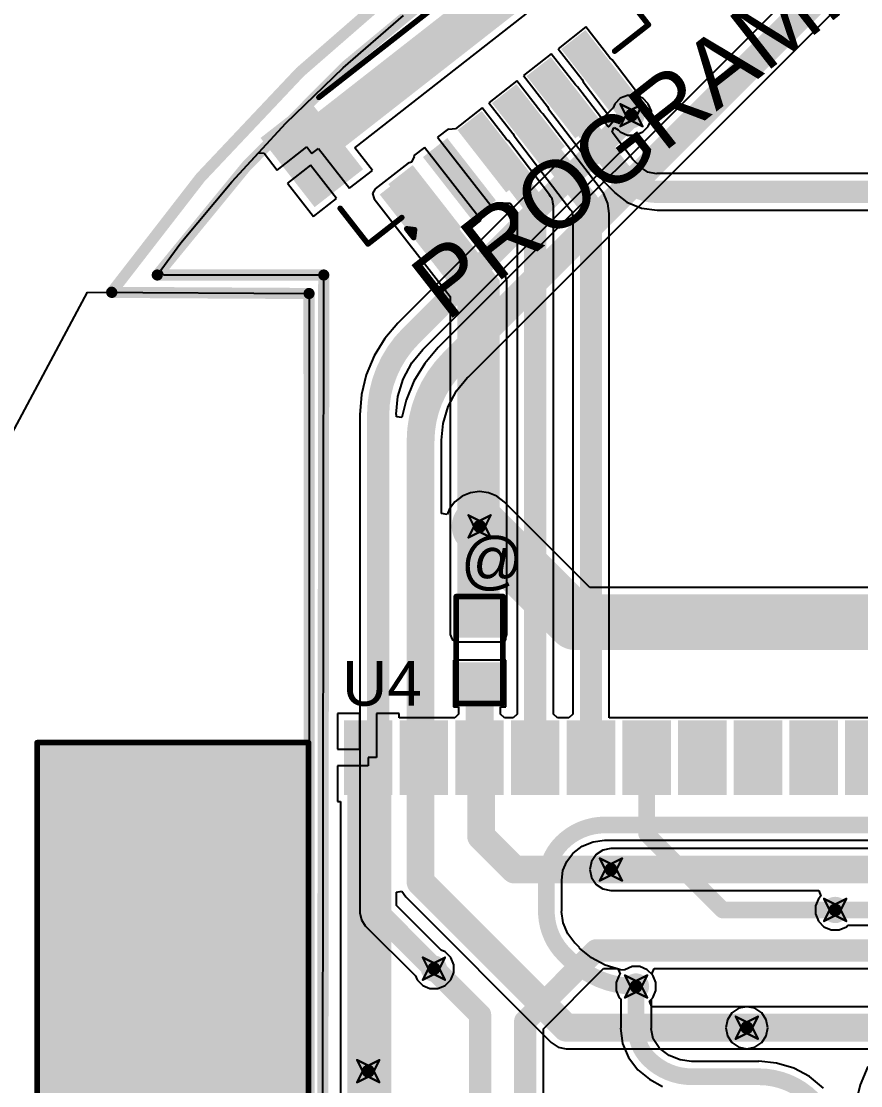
# Model space of a CAD drawing. Header units: millimetres. Extents: x -41 to 155, y -111 to 87.
# Drawn here: x -29.83 to -10.69, y 1.34 to 25.61 of the extents above; entities that cross this region are included whole.
import ezdxf

# ---------------------------------------------------------------- set-up
doc = ezdxf.new("R2010")
doc.units = ezdxf.units.MM
for name, color, linetype in [('BottomLayer', 5, 'Continuous'), ('DrillDrawing', 1, 'Continuous'), ('KeepOutLayer', 6, 'Continuous'), ('Mechanical1', 6, 'Continuous'), ('Mechanical2', 216, 'Continuous'), ('MultiLayer', 9, 'Continuous'), ('TopLayer', 1, 'Continuous'), ('TopOverlay', 2, 'Continuous'), ('TopPaste', 8, 'Continuous'), ('TopSolder', 216, 'Continuous'), ('ViaHoleLayer', 16, 'Continuous')]:
    doc.layers.add(name, color=color, linetype=linetype)
doc.styles.add('Arial', font='', dxfattribs={"height": 0.2})
doc.styles.get('Arial').set_extended_font_data('Arial')

# ---------------------------------------------------------------- blocks, each defined once
blk = doc.blocks.new('38_SMD_M______3')
at = {"layer": 'KeepOutLayer'}
blk.add_hatch(color=6, dxfattribs=at).paths.add_polyline_path([(-9.04, 10.287), (9.045, 10.287), (9.045, 16.383), (-9.04, 16.383)])
at = {"layer": 'TopLayer'}
for points in [[(8, 9.33), (9.5, 9.33), (9.5, 8.43), (8, 8.43)], [(8, 8.06), (9.5, 8.06), (9.5, 7.16), (8, 7.16)], [(8, 6.79), (9.5, 6.79), (9.5, 5.89), (8, 5.89)], [(8, 5.52), (9.5, 5.52), (9.5, 4.62), (8, 4.62)], [(8, 4.25), (9.5, 4.25), (9.5, 3.35), (8, 3.35)], [(8, 2.98), (9.5, 2.98), (9.5, 2.08), (8, 2.08)], [(8, 1.71), (9.5, 1.71), (9.5, 0.81), (8, 0.81)], [(8, 0.44), (9.5, 0.44), (9.5, -0.46), (8, -0.46)], [(8, -0.83), (9.5, -0.83), (9.5, -1.73), (8, -1.73)], [(8, -2.1), (9.5, -2.1), (9.5, -3), (8, -3)]]:
    blk.add_hatch(color=1, dxfattribs=at).paths.add_polyline_path(points)
at = {"layer": 'TopOverlay'}
for points in [[(2.517, 15.215), (5.057, 15.215), (5.057, 15.748), (2.517, 15.748)], [(3.051, 13.208), (3.051, 15.748), (2.517, 15.748), (2.517, 13.208)], [(5.055, 13.206), (5.055, 15.746), (4.521, 15.746), (4.521, 13.206)], [(7.061, 13.206), (7.061, 15.746), (6.528, 15.746), (6.528, 13.206)], [(0.508, 13.206), (3.048, 13.206), (3.048, 13.739), (0.508, 13.739)], [(4.519, 13.208), (7.059, 13.208), (7.059, 13.742), (4.519, 13.742)]]:
    blk.add_hatch(color=2, dxfattribs=at).paths.add_polyline_path(points)
at = {"layer": 'TopPaste'}
for points in [[(8, 9.33), (9.5, 9.33), (9.5, 8.43), (8, 8.43)], [(8, 8.06), (9.5, 8.06), (9.5, 7.16), (8, 7.16)], [(8, 6.79), (9.5, 6.79), (9.5, 5.89), (8, 5.89)], [(8, 5.52), (9.5, 5.52), (9.5, 4.62), (8, 4.62)], [(8, 4.25), (9.5, 4.25), (9.5, 3.35), (8, 3.35)], [(8, 2.98), (9.5, 2.98), (9.5, 2.08), (8, 2.08)], [(8, 1.71), (9.5, 1.71), (9.5, 0.81), (8, 0.81)], [(8, 0.44), (9.5, 0.44), (9.5, -0.46), (8, -0.46)], [(8, -0.83), (9.5, -0.83), (9.5, -1.73), (8, -1.73)], [(8, -2.1), (9.5, -2.1), (9.5, -3), (8, -3)]]:
    blk.add_hatch(color=8, dxfattribs=at).paths.add_polyline_path(points)
at = {"layer": 'TopSolder'}
for points in [[(7.898, 9.432), (9.602, 9.432), (9.602, 8.328), (7.898, 8.328)], [(7.898, 8.162), (9.602, 8.162), (9.602, 7.058), (7.898, 7.058)], [(7.898, 6.892), (9.602, 6.892), (9.602, 5.788), (7.898, 5.788)], [(7.898, 5.622), (9.602, 5.622), (9.602, 4.518), (7.898, 4.518)], [(7.898, 4.352), (9.602, 4.352), (9.602, 3.248), (7.898, 3.248)], [(7.898, 3.082), (9.602, 3.082), (9.602, 1.978), (7.898, 1.978)], [(7.898, 1.812), (9.602, 1.812), (9.602, 0.708), (7.898, 0.708)], [(7.898, 0.542), (9.602, 0.542), (9.602, -0.562), (7.898, -0.562)], [(7.898, -0.728), (9.602, -0.728), (9.602, -1.832), (7.898, -1.832)], [(7.898, -1.998), (9.602, -1.998), (9.602, -3.102), (7.898, -3.102)]]:
    blk.add_hatch(color=216, dxfattribs=at).paths.add_polyline_path(points)
at = {"layer": 'TopOverlay', "const_width": 0.127}
for points in [[(-9.096, 16.434), (9.091, 16.434)], [(9.091, 16.434), (9.091, 10.244)], [(9.086, 10.244), (-9.096, 10.244)]]:
    blk.add_lwpolyline(points, dxfattribs=at)
at = {"layer": 'TopOverlay', "const_width": 0.0635}
for points in [[(9.059, 16.434, 1), (9.123, 16.434, 1)], [(9.059, 16.434, 1), (9.123, 16.434, 1)], [(9.054, 10.244, 1), (9.118, 10.244, 1)], [(9.059, 10.244, 1), (9.123, 10.244, 1)]]:
    blk.add_lwpolyline(points, format="xyb", close=True, dxfattribs=at)
blk = doc.blocks.new('R___0603_37')
at = {"layer": 'TopLayer'}
for points in [[(-0.381, 0.444), (-0.381, -0.445), (-1.143, -0.445), (-1.143, 0.444)], [(1.143, 0.444), (1.143, -0.445), (0.381, -0.445), (0.381, 0.444)]]:
    blk.add_hatch(color=1, dxfattribs=at).paths.add_polyline_path(points)
at = {"layer": 'TopPaste'}
for points in [[(-0.381, 0.444), (-0.381, -0.445), (-1.143, -0.445), (-1.143, 0.444)], [(1.143, 0.444), (1.143, -0.445), (0.381, -0.445), (0.381, 0.444)]]:
    blk.add_hatch(color=8, dxfattribs=at).paths.add_polyline_path(points)
at = {"layer": 'TopSolder'}
for points in [[(-0.279, 0.546), (-0.279, -0.546), (-1.245, -0.546), (-1.245, 0.546)], [(1.245, 0.546), (1.245, -0.546), (0.279, -0.546), (0.279, 0.546)]]:
    blk.add_hatch(color=216, dxfattribs=at).paths.add_polyline_path(points)
at = {"layer": 'TopOverlay', "const_width": 0.127}
for points in [[(-1.219, 0.533), (1.219, 0.533)], [(-1.219, 0.533), (-1.219, -0.533)], [(1.219, 0.533), (1.219, -0.533)], [(-1.219, -0.533), (1.219, -0.533)]]:
    blk.add_lwpolyline(points, dxfattribs=at)
at = {"layer": 'TopOverlay', "const_width": 0.0635}
for points in [[(-1.251, 0.533, 1), (-1.187, 0.533, 1)], [(-1.251, 0.533, 1), (-1.187, 0.533, 1)], [(1.187, 0.533, 1), (1.251, 0.533, 1)], [(1.187, 0.533, 1), (1.251, 0.533, 1)], [(-1.251, -0.533, 1), (-1.187, -0.533, 1)], [(-1.251, -0.533, 1), (-1.187, -0.533, 1)], [(1.187, -0.533, 1), (1.251, -0.533, 1)], [(1.187, -0.533, 1), (1.251, -0.533, 1)]]:
    blk.add_lwpolyline(points, format="xyb", close=True, dxfattribs=at)
blk = doc.blocks.new('V________T______93')
at = {"layer": 'TopLayer'}
for points in [[(-4.4, 2.162), (-3.2, 2.162), (-3.2, 0.362), (-4.4, 0.362)], [(3.2, 2.162), (4.4, 2.162), (4.4, 0.362), (3.2, 0.362)], [(-2.75, -0.463), (-2.25, -0.463), (-2.25, -2.063), (-2.75, -2.063)], [(-1.75, -0.463), (-1.25, -0.463), (-1.25, -2.063), (-1.75, -2.063)], [(-0.75, -0.463), (-0.25, -0.463), (-0.25, -2.063), (-0.75, -2.063)], [(0.25, -0.463), (0.75, -0.463), (0.75, -2.063), (0.25, -2.063)], [(1.25, -0.463), (1.75, -0.463), (1.75, -2.063), (1.25, -2.063)], [(2.25, -0.463), (2.75, -0.463), (2.75, -2.063), (2.25, -2.063)]]:
    blk.add_hatch(color=1, dxfattribs=at).paths.add_polyline_path(points)
at = {"layer": 'TopPaste'}
for points in [[(-4.4, 2.162), (-3.2, 2.162), (-3.2, 0.362), (-4.4, 0.362)], [(3.2, 2.162), (4.4, 2.162), (4.4, 0.362), (3.2, 0.362)], [(-2.75, -0.463), (-2.25, -0.463), (-2.25, -2.063), (-2.75, -2.063)], [(-1.75, -0.463), (-1.25, -0.463), (-1.25, -2.063), (-1.75, -2.063)], [(-0.75, -0.463), (-0.25, -0.463), (-0.25, -2.063), (-0.75, -2.063)], [(0.25, -0.463), (0.75, -0.463), (0.75, -2.063), (0.25, -2.063)], [(1.25, -0.463), (1.75, -0.463), (1.75, -2.063), (1.25, -2.063)], [(2.25, -0.463), (2.75, -0.463), (2.75, -2.063), (2.25, -2.063)]]:
    blk.add_hatch(color=8, dxfattribs=at).paths.add_polyline_path(points)
at = {"layer": 'TopSolder'}
for points in [[(-4.502, 2.264), (-3.098, 2.264), (-3.098, 0.261), (-4.502, 0.261)], [(3.098, 2.264), (4.502, 2.264), (4.502, 0.261), (3.098, 0.261)], [(-2.852, -0.361), (-2.148, -0.361), (-2.148, -2.164), (-2.852, -2.164)], [(-1.852, -0.361), (-1.148, -0.361), (-1.148, -2.164), (-1.852, -2.164)], [(-0.852, -0.361), (-0.148, -0.361), (-0.148, -2.164), (-0.852, -2.164)], [(0.148, -0.361), (0.852, -0.361), (0.852, -2.164), (0.148, -2.164)], [(1.148, -0.361), (1.852, -0.361), (1.852, -2.164), (1.148, -2.164)], [(2.148, -0.361), (2.852, -0.361), (2.852, -2.164), (2.148, -2.164)]]:
    blk.add_hatch(color=216, dxfattribs=at).paths.add_polyline_path(points)
at = {"layer": 'TopOverlay', "const_width": 0.127}
for points in [[(-2.884, 2.173), (2.932, 2.173)], [(-4.059, -0.12), (-4.059, -1.15)], [(4.059, -0.12), (4.059, -1.15)], [(-4.059, -1.15), (-3.08, -1.15)], [(3.08, -1.15), (4.059, -1.15)], [(-3.15, -1.422), (-3.023, -1.549)], [(-3.15, -1.422), (-3.15, -1.676)], [(-3.15, -1.676), (-3.023, -1.549)]]:
    blk.add_lwpolyline(points, dxfattribs=at)
at = {"layer": 'TopOverlay', "const_width": 0.0635}
for points in [[(-2.916, 2.173, 1), (-2.853, 2.173, 1)], [(2.9, 2.173, 1), (2.964, 2.173, 1)], [(-4.091, -0.12, 1), (-4.027, -0.12, 1)], [(4.027, -0.12, 1), (4.091, -0.12, 1)], [(-4.091, -1.15, 1), (-4.027, -1.15, 1)], [(-4.091, -1.15, 1), (-4.027, -1.15, 1)], [(-3.112, -1.15, 1), (-3.049, -1.15, 1)], [(3.049, -1.15, 1), (3.112, -1.15, 1)], [(4.027, -1.15, 1), (4.091, -1.15, 1)], [(4.027, -1.15, 1), (4.091, -1.15, 1)], [(-3.181, -1.422, 1), (-3.118, -1.422, 1)], [(-3.181, -1.422, 1), (-3.118, -1.422, 1)], [(-3.181, -1.676, 1), (-3.118, -1.676, 1)], [(-3.181, -1.676, 1), (-3.118, -1.676, 1)], [(-3.054, -1.549, 1), (-2.991, -1.549, 1)], [(-3.054, -1.549, 1), (-2.991, -1.549, 1)]]:
    blk.add_lwpolyline(points, format="xyb", close=True, dxfattribs=at)

msp = doc.modelspace()

# ---------------------------------------------------------------- hatches: boundary and pattern name
at = {"layer": 'BottomLayer'}
h = msp.add_hatch(color=5, dxfattribs=at)
edge = h.paths.add_edge_path()
edge.add_arc((-15.915, 23.472), 0.3, 0, 360)
h = msp.add_hatch(color=5, dxfattribs=at)
edge = h.paths.add_edge_path()
edge.add_arc((-19.38, 14.097), 0.3, 0, 360)
h = msp.add_hatch(color=5, dxfattribs=at)
edge = h.paths.add_edge_path()
edge.add_arc((-16.383, 6.274), 0.3, 0, 360)
h = msp.add_hatch(color=5, dxfattribs=at)
edge = h.paths.add_edge_path()
edge.add_arc((-11.268, 5.352), 0.3, 0, 360)
h = msp.add_hatch(color=5, dxfattribs=at)
edge = h.paths.add_edge_path()
edge.add_arc((-20.422, 4.013), 0.3, 0, 360)
h = msp.add_hatch(color=5, dxfattribs=at)
edge = h.paths.add_edge_path()
edge.add_arc((-15.811, 3.607), 0.3, 0, 360)
h = msp.add_hatch(color=5, dxfattribs=at)
edge = h.paths.add_edge_path()
edge.add_arc((-13.284, 2.667), 0.3, 0, 360)
h = msp.add_hatch(color=5, dxfattribs=at)
edge = h.paths.add_edge_path()
edge.add_arc((-21.92, 1.676), 0.3, 0, 360)
at = {"layer": 'TopLayer'}
h = msp.add_hatch(color=1, dxfattribs=at)
edge = h.paths.add_edge_path()
edge.add_arc((-15.915, 23.472), 0.3, 0, 360)
for points in [[(-19.669, 19.117), (-18.921, 19.702), (-20.909, 22.247), (-21.658, 21.663)], [(-19.888, 11.633), (-18.921, 11.633), (-18.921, 19.702), (-19.888, 19.702)]]:
    msp.add_hatch(color=1, dxfattribs=at).paths.add_polyline_path(points)
h = msp.add_hatch(color=1, dxfattribs=at)
edge = h.paths.add_edge_path()
edge.add_arc((-19.38, 14.097), 0.3, 0, 360)
h = msp.add_hatch(color=1, dxfattribs=at)
edge = h.paths.add_edge_path()
edge.add_arc((-16.383, 6.274), 0.3, 0, 360)
h = msp.add_hatch(color=1, dxfattribs=at)
edge = h.paths.add_edge_path()
edge.add_arc((-11.268, 5.352), 0.3, 0, 360)
h = msp.add_hatch(color=1, dxfattribs=at)
edge = h.paths.add_edge_path()
edge.add_arc((-20.422, 4.013), 0.3, 0, 360)
h = msp.add_hatch(color=1, dxfattribs=at)
edge = h.paths.add_edge_path()
edge.add_arc((-15.811, 3.607), 0.3, 0, 360)
h = msp.add_hatch(color=1, dxfattribs=at)
edge = h.paths.add_edge_path()
edge.add_arc((-13.284, 2.667), 0.3, 0, 360)
h = msp.add_hatch(color=1, dxfattribs=at)
edge = h.paths.add_edge_path()
edge.add_arc((-21.92, 1.676), 0.3, 0, 360)
at = {"layer": 'ViaHoleLayer'}
h = msp.add_hatch(color=16, dxfattribs=at)
edge = h.paths.add_edge_path()
edge.add_arc((-15.915, 23.472), 0.15, 0, 360)
h = msp.add_hatch(color=16, dxfattribs=at)
edge = h.paths.add_edge_path()
edge.add_arc((-19.38, 14.097), 0.15, 0, 360)
h = msp.add_hatch(color=16, dxfattribs=at)
edge = h.paths.add_edge_path()
edge.add_arc((-16.383, 6.274), 0.15, 0, 360)
h = msp.add_hatch(color=16, dxfattribs=at)
edge = h.paths.add_edge_path()
edge.add_arc((-11.268, 5.352), 0.15, 0, 360)
h = msp.add_hatch(color=16, dxfattribs=at)
edge = h.paths.add_edge_path()
edge.add_arc((-20.422, 4.013), 0.15, 0, 360)
h = msp.add_hatch(color=16, dxfattribs=at)
edge = h.paths.add_edge_path()
edge.add_arc((-15.811, 3.607), 0.15, 0, 360)
h = msp.add_hatch(color=16, dxfattribs=at)
edge = h.paths.add_edge_path()
edge.add_arc((-13.284, 2.667), 0.15, 0, 360)
h = msp.add_hatch(color=16, dxfattribs=at)
edge = h.paths.add_edge_path()
edge.add_arc((-21.92, 1.676), 0.15, 0, 360)

# ---------------------------------------------------------------- linework, layer by layer
at = {"layer": 'BottomLayer'}
for p, q in [((-10.361, 28.133), (-20.321, 18.173)), ((-19.644, 17.496), (-9.31, 27.829)), ((-22.491, 24.551), (-21.119, 25.741)), ((-23.797, 23.288), (-22.491, 24.551)), ((-16.171, 23.856), (-16.298, 23.728)), ((-16.004, 23.924), (-16.171, 23.856)), ((-15.825, 23.924), (-16.004, 23.924)), ((-15.658, 23.856), (-15.825, 23.924)), ((-15.531, 23.728), (-15.658, 23.856)), ((-16.336, 23.637), (-21.243, 18.73)), ((-16.298, 23.728), (-16.336, 23.637)), ((-15.462, 23.562), (-15.531, 23.728)), ((-15.462, 23.382), (-15.462, 23.562)), ((-15.531, 23.216), (-15.462, 23.382)), ((-25.031, 21.956), (-23.797, 23.288)), ((-15.75, 23.051), (-15.658, 23.089)), ((-15.658, 23.089), (-15.531, 23.216)), ((-20.657, 18.144), (-15.75, 23.051)), ((-26.192, 20.558), (-25.031, 21.956)), ((-26.648, 19.942), (-26.192, 20.558)), ((-26.591, 19.828), (-26.648, 19.942)), ((-22.935, 19.828), (-26.591, 19.828)), ((-22.978, -19.433), (-22.935, 19.828)), ((-21.244, 18.731), (-21.545, 18.378)), ((-21.243, 18.73), (-21.244, 18.731)), ((-21.545, 18.378), (-21.787, 17.983)), ((-21.787, 17.983), (-21.965, 17.554)), ((-20.926, 17.825), (-20.672, 18.133)), ((-20.672, 18.133), (-20.657, 18.144)), ((-20.321, 18.173), (-20.629, 17.813)), ((-20.321, 18.173), (-20.321, 18.173)), ((-21.123, 17.456), (-20.926, 17.825)), ((-20.629, 17.813), (-20.877, 17.409)), ((-21.965, 17.554), (-22.073, 17.103)), ((-19.905, 17.187), (-19.662, 17.484)), ((-19.662, 17.484), (-19.644, 17.496)), ((-21.244, 17.057), (-21.123, 17.456)), ((-20.877, 17.409), (-21.058, 16.972)), ((-22.073, 17.103), (-22.109, 16.641)), ((-21.283, 16.659), (-21.244, 17.057)), ((-20.096, 16.83), (-19.905, 17.187)), ((-21.058, 16.972), (-21.152, 16.578)), ((-20.214, 16.442), (-20.096, 16.83)), ((-22.109, 16.641), (-22.108, 16.641)), ((-22.108, 16.641), (-22.108, 5.285)), ((-21.279, 16.641), (-21.283, 16.659)), ((-21.279, 16.593), (-21.279, 16.641)), ((-21.152, 16.578), (-21.279, 16.593)), ((-20.252, 16.06), (-20.214, 16.442)), ((-20.247, 16.039), (-20.252, 16.06)), ((-20.247, 14.393), (-20.247, 16.039)), ((-19.586, 14.864), (-19.777, 14.785)), ((-19.38, 14.891), (-19.586, 14.864)), ((-19.175, 14.864), (-19.38, 14.891)), ((-18.983, 14.785), (-19.175, 14.864)), ((-19.942, 14.659), (-20.068, 14.494)), ((-19.777, 14.785), (-19.942, 14.659)), ((-18.819, 14.659), (-18.983, 14.785)), ((-16.867, 12.707), (-18.819, 14.659)), ((-20.12, 14.368), (-20.247, 14.393)), ((-20.068, 14.494), (-20.12, 14.368)), ((-7.365, 12.707), (-16.867, 12.707)), ((-17.248, 6.644), (-17.04, 6.804)), ((-17.04, 6.804), (-16.789, 6.908)), ((-16.789, 6.908), (-16.528, 6.942)), ((-16.528, 6.942), (-16.519, 6.94)), ((-16.519, 6.94), (-9.815, 6.94)), ((-17.392, 6.458), (-17.257, 6.634)), ((-17.257, 6.634), (-17.253, 6.636)), ((-17.253, 6.636), (-17.248, 6.644)), ((-16.722, 6.613), (-16.826, 6.457)), ((-16.566, 6.716), (-16.722, 6.613)), ((-16.383, 6.753), (-16.566, 6.716)), ((-8.484, 6.753), (-16.383, 6.753)), ((-17.479, 6.249), (-17.392, 6.458)), ((-16.826, 6.457), (-16.862, 6.274)), ((-17.507, 6.029), (-17.479, 6.249)), ((-16.862, 6.274), (-16.826, 6.09)), ((-16.826, 6.09), (-16.722, 5.935)), ((-17.507, 6.025), (-17.507, 6.029)), ((-17.507, 5.325), (-17.507, 6.025)), ((-16.722, 5.935), (-16.566, 5.831)), ((-16.566, 5.831), (-16.383, 5.795)), ((-21.279, 5.757), (-21.152, 5.779)), ((-21.279, 5.457), (-21.279, 5.757)), ((-21.152, 5.779), (-21.065, 5.649)), ((-21.065, 5.649), (-17.744, 2.328)), ((-16.383, 5.795), (-11.644, 5.795)), ((-11.651, 5.608), (-11.72, 5.442)), ((-11.592, 5.668), (-11.651, 5.608)), ((-11.644, 5.795), (-11.592, 5.668)), ((-20.257, 4.435), (-21.279, 5.457)), ((-11.72, 5.442), (-11.72, 5.262)), ((-22.108, 5.285), (-22.076, 5.127)), ((-22.076, 5.127), (-21.987, 4.992)), ((-17.508, 5.316), (-17.507, 5.325)), ((-17.474, 5.055), (-17.508, 5.316)), ((-11.72, 5.262), (-11.651, 5.095)), ((-21.987, 4.992), (-20.843, 3.849)), ((-17.37, 4.804), (-17.474, 5.055)), ((-11.651, 5.095), (-11.524, 4.968)), ((-11.524, 4.968), (-11.358, 4.899)), ((-11.358, 4.899), (-11.178, 4.899)), ((-11.178, 4.899), (-11.012, 4.968)), ((-11.012, 4.968), (-10.978, 5.002)), ((-10.978, 5.002), (-7.831, 5.002)), ((-17.21, 4.596), (-17.37, 4.804)), ((-20.165, 4.397), (-20.257, 4.435)), ((-20.038, 4.269), (-20.165, 4.397)), ((-17.203, 4.591), (-17.21, 4.596)), ((-17.104, 4.492), (-17.203, 4.591)), ((-17.099, 4.484), (-17.104, 4.492)), ((-16.829, 4.262), (-17.099, 4.484)), ((-19.969, 4.103), (-20.038, 4.269)), ((-16.512, 4.093), (-16.829, 4.262)), ((-20.038, 3.757), (-19.969, 3.923)), ((-19.969, 3.923), (-19.969, 4.103)), ((-16.168, 3.989), (-16.512, 4.093)), ((-16.077, 3.98), (-16.168, 3.989)), ((-16.067, 3.99), (-16.077, 3.98)), ((-15.901, 4.059), (-16.067, 3.99)), ((-15.721, 4.059), (-15.901, 4.059)), ((-15.554, 3.99), (-15.721, 4.059)), ((-15.427, 3.863), (-15.554, 3.99)), ((-20.843, 3.849), (-20.805, 3.757)), ((-20.805, 3.757), (-20.678, 3.63)), ((-20.165, 3.63), (-20.038, 3.757)), ((-15.358, 3.697), (-15.427, 3.863)), ((-15.358, 3.517), (-15.358, 3.697)), ((-20.678, 3.63), (-20.512, 3.561)), ((-20.512, 3.561), (-20.332, 3.561)), ((-20.332, 3.561), (-20.165, 3.63)), ((-15.427, 3.351), (-15.358, 3.517)), ((-15.505, 3.273), (-15.427, 3.351)), ((-15.452, 3.146), (-15.505, 3.273)), ((-13.284, 3.146), (-15.452, 3.146)), ((-13.101, 3.11), (-13.284, 3.146)), ((-12.945, 3.006), (-13.101, 3.11)), ((-12.842, 2.85), (-12.945, 3.006)), ((-12.805, 2.667), (-12.842, 2.85)), ((-12.945, 2.328), (-12.842, 2.484)), ((-12.842, 2.484), (-12.805, 2.667)), ((-17.744, 2.328), (-17.589, 2.224)), ((-17.589, 2.224), (-17.406, 2.188)), ((-17.406, 2.188), (-13.284, 2.188)), ((-13.284, 2.188), (-13.101, 2.224)), ((-13.101, 2.224), (-12.945, 2.328)), ((-10.527, 1.785), (-10.7, 1.366)), ((-10.7, 1.366), (-10.806, 0.924))]:
    msp.add_line(p, q, dxfattribs=at)
for points, const_width in [([(-19.982, 17.835), (-9.649, 28.168)], 0.635), ([(-20.95, 18.437), (-15.915, 23.472)], 0.508), ([(-21.694, 5.285), (-21.694, 16.641)], 0.508), ([(-20.726, 5.988), (-20.726, 16.039)], 0.635), ([(-19.38, 14.097), (-17.196, 11.913)], 1.27), ([(-17.196, 11.913), (-7.036, 11.913)], 1.27), ([(-16.519, 7.29), (-9.815, 7.29)], 0.381), ([(-16.383, 6.274), (-8.286, 6.274)], 0.635), ([(-20.726, 5.988), (-17.406, 2.667)], 0.635), ([(-17.856, 5.325), (-17.856, 6.025)], 0.381), ([(-21.694, 5.285), (-20.422, 4.013)], 0.508), ([(-11.268, 5.352), (-7.831, 5.352)], 0.381), ([(-17.45, 4.343), (-17.351, 4.245)], 0.381), ([(-17.406, 2.667), (-13.284, 2.667)], 0.635)]:
    msp.add_lwpolyline(points, dxfattribs=dict(at, const_width=const_width))
for points, const_width in [([(-16.042, 23.472, 1), (-15.788, 23.472, 1)], 0.254), ([(-21.077, 18.437, 1), (-20.823, 18.437, 1)], 0.254), ([(-21.077, 18.437, 1), (-20.823, 18.437, 1)], 0.254), ([(-20.141, 17.835, 1), (-19.824, 17.835, 1)], 0.318), ([(-20.141, 17.835, 1), (-19.824, 17.835, 1)], 0.318), ([(-21.821, 16.641, 1), (-21.567, 16.641, 1)], 0.254), ([(-21.821, 16.641, 1), (-21.567, 16.641, 1)], 0.254), ([(-20.885, 16.039, 1), (-20.568, 16.039, 1)], 0.318), ([(-20.885, 16.039, 1), (-20.568, 16.039, 1)], 0.318), ([(-19.698, 14.097, 1), (-19.063, 14.097, 1)], 0.635), ([(-17.513, 11.913, 1), (-16.878, 11.913, 1)], 0.635), ([(-17.513, 11.913, 1), (-16.878, 11.913, 1)], 0.635), ([(-16.615, 7.29, 1), (-16.424, 7.29, 1)], 0.191), ([(-16.615, 7.29, 1), (-16.424, 7.29, 1)], 0.191), ([(-17.596, 6.883, 1), (-17.405, 6.883, 1)], 0.191), ([(-17.596, 6.883, 1), (-17.405, 6.883, 1)], 0.191), ([(-16.542, 6.274, 1), (-16.224, 6.274, 1)], 0.318), ([(-20.885, 5.988, 1), (-20.568, 5.988, 1)], 0.318), ([(-20.885, 5.988, 1), (-20.568, 5.988, 1)], 0.318), ([(-17.951, 6.025, 1), (-17.761, 6.025, 1)], 0.191), ([(-17.951, 6.025, 1), (-17.761, 6.025, 1)], 0.191), ([(-21.821, 5.285, 1), (-21.567, 5.285, 1)], 0.254), ([(-21.821, 5.285, 1), (-21.567, 5.285, 1)], 0.254), ([(-17.951, 5.325, 1), (-17.761, 5.325, 1)], 0.191), ([(-17.951, 5.325, 1), (-17.761, 5.325, 1)], 0.191), ([(-17.948, 5.233, 1), (-17.758, 5.233, 1)], 0.191), ([(-17.948, 5.233, 1), (-17.758, 5.233, 1)], 0.191), ([(-11.363, 5.352, 1), (-11.173, 5.352, 1)], 0.191), ([(-17.545, 4.343, 1), (-17.355, 4.343, 1)], 0.191), ([(-17.545, 4.343, 1), (-17.355, 4.343, 1)], 0.191), ([(-17.447, 4.245, 1), (-17.256, 4.245, 1)], 0.191), ([(-17.447, 4.245, 1), (-17.256, 4.245, 1)], 0.191), ([(-20.549, 4.013, 1), (-20.295, 4.013, 1)], 0.254), ([(-15.906, 3.607, 1), (-15.715, 3.607, 1)], 0.191), ([(-17.564, 2.667, 1), (-17.247, 2.667, 1)], 0.318), ([(-17.564, 2.667, 1), (-17.247, 2.667, 1)], 0.318), ([(-13.443, 2.667, 1), (-13.125, 2.667, 1)], 0.318)]:
    msp.add_lwpolyline(points, format="xyb", close=True, dxfattribs=dict(at, const_width=const_width))
for points, const_width in [([(-21.694, 16.641, -0.198912), (-20.95, 18.437)], 0.508), ([(-20.726, 16.039, -0.198912), (-19.982, 17.835)], 0.635), ([(-17.501, 6.883, -0.198912), (-16.519, 7.29)], 0.381), ([(-17.856, 6.025, -0.198912), (-17.501, 6.883)], 0.381), ([(-17.853, 5.233, -0.016454), (-17.856, 5.325)], 0.381), ([(-17.45, 4.343, -0.181863), (-17.853, 5.233)], 0.381), ([(-15.811, 3.607, -0.198912), (-17.351, 4.245)], 0.381)]:
    msp.add_lwpolyline(points, format="xyb", dxfattribs=dict(at, const_width=const_width))
at = {"layer": 'DrillDrawing', "const_width": 0.0508}
for points in [[(-16.169, 23.726), (-15.915, 23.599)], [(-16.169, 23.726), (-16.042, 23.472)], [(-15.915, 23.599), (-15.661, 23.726)], [(-15.788, 23.472), (-15.661, 23.726)], [(-16.169, 23.218), (-16.042, 23.472)], [(-16.169, 23.218), (-15.915, 23.345)], [(-15.915, 23.345), (-15.661, 23.218)], [(-15.788, 23.472), (-15.661, 23.218)], [(-19.634, 14.351), (-19.38, 14.224)], [(-19.634, 14.351), (-19.507, 14.097)], [(-19.38, 14.224), (-19.126, 14.351)], [(-19.253, 14.097), (-19.126, 14.351)], [(-19.634, 13.843), (-19.507, 14.097)], [(-19.253, 14.097), (-19.126, 13.843)], [(-19.634, 13.843), (-19.38, 13.97)], [(-19.38, 13.97), (-19.126, 13.843)], [(-16.637, 6.528), (-16.383, 6.401)], [(-16.637, 6.528), (-16.51, 6.274)], [(-16.383, 6.401), (-16.129, 6.528)], [(-16.256, 6.274), (-16.129, 6.528)], [(-16.637, 6.02), (-16.51, 6.274)], [(-16.637, 6.02), (-16.383, 6.147)], [(-16.383, 6.147), (-16.129, 6.02)], [(-16.256, 6.274), (-16.129, 6.02)], [(-11.522, 5.606), (-11.268, 5.479)], [(-11.522, 5.606), (-11.395, 5.352)], [(-11.268, 5.479), (-11.014, 5.606)], [(-11.141, 5.352), (-11.014, 5.606)], [(-11.522, 5.098), (-11.395, 5.352)], [(-11.141, 5.352), (-11.014, 5.098)], [(-11.522, 5.098), (-11.268, 5.225)], [(-11.268, 5.225), (-11.014, 5.098)], [(-20.676, 4.267), (-20.422, 4.14)], [(-20.676, 4.267), (-20.549, 4.013)], [(-20.422, 4.14), (-20.168, 4.267)], [(-20.295, 4.013), (-20.168, 4.267)], [(-20.676, 3.759), (-20.549, 4.013)], [(-20.676, 3.759), (-20.422, 3.886)], [(-20.422, 3.886), (-20.168, 3.759)], [(-20.295, 4.013), (-20.168, 3.759)], [(-16.065, 3.861), (-15.811, 3.734)], [(-16.065, 3.861), (-15.938, 3.607)], [(-15.811, 3.734), (-15.557, 3.861)], [(-15.684, 3.607), (-15.557, 3.861)], [(-16.065, 3.353), (-15.938, 3.607)], [(-16.065, 3.353), (-15.811, 3.48)], [(-15.811, 3.48), (-15.557, 3.353)], [(-15.684, 3.607), (-15.557, 3.353)], [(-13.538, 2.921), (-13.284, 2.794)], [(-13.538, 2.921), (-13.411, 2.667)], [(-13.284, 2.794), (-13.03, 2.921)], [(-13.157, 2.667), (-13.03, 2.921)], [(-13.538, 2.413), (-13.411, 2.667)], [(-13.157, 2.667), (-13.03, 2.413)], [(-13.538, 2.413), (-13.284, 2.54)], [(-13.284, 2.54), (-13.03, 2.413)], [(-22.174, 1.93), (-21.92, 1.803)], [(-22.174, 1.93), (-22.047, 1.676)], [(-21.92, 1.803), (-21.666, 1.93)], [(-21.793, 1.676), (-21.666, 1.93)], [(-22.174, 1.422), (-22.047, 1.676)], [(-21.793, 1.676), (-21.666, 1.422)], [(-22.174, 1.422), (-21.92, 1.549)], [(-21.92, 1.549), (-21.666, 1.422)]]:
    msp.add_lwpolyline(points, dxfattribs=at)
at = {"layer": 'DrillDrawing', "const_width": 0.0254}
for points in [[(-16.181, 23.726, 1), (-16.156, 23.726, 1)], [(-16.181, 23.726, 1), (-16.156, 23.726, 1)], [(-15.927, 23.599, 1), (-15.902, 23.599, 1)], [(-15.927, 23.599, 1), (-15.902, 23.599, 1)], [(-15.673, 23.726, 1), (-15.648, 23.726, 1)], [(-15.673, 23.726, 1), (-15.648, 23.726, 1)], [(-16.054, 23.472, 1), (-16.029, 23.472, 1)], [(-16.054, 23.472, 1), (-16.029, 23.472, 1)], [(-15.927, 23.345, 1), (-15.902, 23.345, 1)], [(-15.927, 23.345, 1), (-15.902, 23.345, 1)], [(-15.8, 23.472, 1), (-15.775, 23.472, 1)], [(-15.8, 23.472, 1), (-15.775, 23.472, 1)], [(-16.181, 23.218, 1), (-16.156, 23.218, 1)], [(-16.181, 23.218, 1), (-16.156, 23.218, 1)], [(-15.673, 23.218, 1), (-15.648, 23.218, 1)], [(-15.673, 23.218, 1), (-15.648, 23.218, 1)], [(-19.647, 14.351, 1), (-19.622, 14.351, 1)], [(-19.647, 14.351, 1), (-19.622, 14.351, 1)], [(-19.139, 14.351, 1), (-19.113, 14.351, 1)], [(-19.139, 14.351, 1), (-19.113, 14.351, 1)], [(-19.52, 14.097, 1), (-19.494, 14.097, 1)], [(-19.52, 14.097, 1), (-19.494, 14.097, 1)], [(-19.393, 14.224, 1), (-19.367, 14.224, 1)], [(-19.393, 14.224, 1), (-19.367, 14.224, 1)], [(-19.266, 14.097, 1), (-19.241, 14.097, 1)], [(-19.266, 14.097, 1), (-19.241, 14.097, 1)], [(-19.647, 13.843, 1), (-19.622, 13.843, 1)], [(-19.647, 13.843, 1), (-19.622, 13.843, 1)], [(-19.393, 13.97, 1), (-19.367, 13.97, 1)], [(-19.393, 13.97, 1), (-19.367, 13.97, 1)], [(-19.139, 13.843, 1), (-19.113, 13.843, 1)], [(-19.139, 13.843, 1), (-19.113, 13.843, 1)], [(-16.65, 6.528, 1), (-16.624, 6.528, 1)], [(-16.65, 6.528, 1), (-16.624, 6.528, 1)], [(-16.142, 6.528, 1), (-16.116, 6.528, 1)], [(-16.142, 6.528, 1), (-16.116, 6.528, 1)], [(-16.396, 6.401, 1), (-16.37, 6.401, 1)], [(-16.396, 6.401, 1), (-16.37, 6.401, 1)], [(-16.523, 6.274, 1), (-16.497, 6.274, 1)], [(-16.523, 6.274, 1), (-16.497, 6.274, 1)], [(-16.396, 6.147, 1), (-16.37, 6.147, 1)], [(-16.396, 6.147, 1), (-16.37, 6.147, 1)], [(-16.269, 6.274, 1), (-16.243, 6.274, 1)], [(-16.269, 6.274, 1), (-16.243, 6.274, 1)], [(-16.65, 6.02, 1), (-16.624, 6.02, 1)], [(-16.65, 6.02, 1), (-16.624, 6.02, 1)], [(-16.142, 6.02, 1), (-16.116, 6.02, 1)], [(-16.142, 6.02, 1), (-16.116, 6.02, 1)], [(-11.535, 5.606, 1), (-11.509, 5.606, 1)], [(-11.535, 5.606, 1), (-11.509, 5.606, 1)], [(-11.027, 5.606, 1), (-11.001, 5.606, 1)], [(-11.027, 5.606, 1), (-11.001, 5.606, 1)], [(-11.408, 5.352, 1), (-11.382, 5.352, 1)], [(-11.408, 5.352, 1), (-11.382, 5.352, 1)], [(-11.281, 5.479, 1), (-11.255, 5.479, 1)], [(-11.281, 5.479, 1), (-11.255, 5.479, 1)], [(-11.154, 5.352, 1), (-11.128, 5.352, 1)], [(-11.154, 5.352, 1), (-11.128, 5.352, 1)], [(-11.535, 5.098, 1), (-11.509, 5.098, 1)], [(-11.535, 5.098, 1), (-11.509, 5.098, 1)], [(-11.281, 5.225, 1), (-11.255, 5.225, 1)], [(-11.281, 5.225, 1), (-11.255, 5.225, 1)], [(-11.027, 5.098, 1), (-11.001, 5.098, 1)], [(-11.027, 5.098, 1), (-11.001, 5.098, 1)], [(-20.688, 4.267, 1), (-20.663, 4.267, 1)], [(-20.688, 4.267, 1), (-20.663, 4.267, 1)], [(-20.434, 4.14, 1), (-20.409, 4.14, 1)], [(-20.434, 4.14, 1), (-20.409, 4.14, 1)], [(-20.18, 4.267, 1), (-20.155, 4.267, 1)], [(-20.18, 4.267, 1), (-20.155, 4.267, 1)], [(-20.561, 4.013, 1), (-20.536, 4.013, 1)], [(-20.561, 4.013, 1), (-20.536, 4.013, 1)], [(-20.434, 3.886, 1), (-20.409, 3.886, 1)], [(-20.434, 3.886, 1), (-20.409, 3.886, 1)], [(-20.307, 4.013, 1), (-20.282, 4.013, 1)], [(-20.307, 4.013, 1), (-20.282, 4.013, 1)], [(-16.077, 3.861, 1), (-16.052, 3.861, 1)], [(-16.077, 3.861, 1), (-16.052, 3.861, 1)], [(-15.569, 3.861, 1), (-15.544, 3.861, 1)], [(-15.569, 3.861, 1), (-15.544, 3.861, 1)], [(-20.688, 3.759, 1), (-20.663, 3.759, 1)], [(-20.688, 3.759, 1), (-20.663, 3.759, 1)], [(-20.18, 3.759, 1), (-20.155, 3.759, 1)], [(-20.18, 3.759, 1), (-20.155, 3.759, 1)], [(-15.823, 3.734, 1), (-15.798, 3.734, 1)], [(-15.823, 3.734, 1), (-15.798, 3.734, 1)], [(-15.95, 3.607, 1), (-15.925, 3.607, 1)], [(-15.95, 3.607, 1), (-15.925, 3.607, 1)], [(-15.823, 3.48, 1), (-15.798, 3.48, 1)], [(-15.823, 3.48, 1), (-15.798, 3.48, 1)], [(-15.696, 3.607, 1), (-15.671, 3.607, 1)], [(-15.696, 3.607, 1), (-15.671, 3.607, 1)], [(-16.077, 3.353, 1), (-16.052, 3.353, 1)], [(-16.077, 3.353, 1), (-16.052, 3.353, 1)], [(-15.569, 3.353, 1), (-15.544, 3.353, 1)], [(-15.569, 3.353, 1), (-15.544, 3.353, 1)], [(-13.551, 2.921, 1), (-13.525, 2.921, 1)], [(-13.551, 2.921, 1), (-13.525, 2.921, 1)], [(-13.043, 2.921, 1), (-13.018, 2.921, 1)], [(-13.043, 2.921, 1), (-13.018, 2.921, 1)], [(-13.424, 2.667, 1), (-13.399, 2.667, 1)], [(-13.424, 2.667, 1), (-13.399, 2.667, 1)], [(-13.297, 2.794, 1), (-13.271, 2.794, 1)], [(-13.297, 2.794, 1), (-13.271, 2.794, 1)], [(-13.17, 2.667, 1), (-13.145, 2.667, 1)], [(-13.17, 2.667, 1), (-13.145, 2.667, 1)], [(-13.551, 2.413, 1), (-13.525, 2.413, 1)], [(-13.551, 2.413, 1), (-13.525, 2.413, 1)], [(-13.297, 2.54, 1), (-13.271, 2.54, 1)], [(-13.297, 2.54, 1), (-13.271, 2.54, 1)], [(-13.043, 2.413, 1), (-13.018, 2.413, 1)], [(-13.043, 2.413, 1), (-13.018, 2.413, 1)], [(-22.187, 1.93, 1), (-22.162, 1.93, 1)], [(-22.187, 1.93, 1), (-22.162, 1.93, 1)], [(-21.679, 1.93, 1), (-21.654, 1.93, 1)], [(-21.679, 1.93, 1), (-21.654, 1.93, 1)], [(-22.06, 1.676, 1), (-22.035, 1.676, 1)], [(-22.06, 1.676, 1), (-22.035, 1.676, 1)], [(-21.933, 1.803, 1), (-21.907, 1.803, 1)], [(-21.933, 1.803, 1), (-21.907, 1.803, 1)], [(-21.806, 1.676, 1), (-21.78, 1.676, 1)], [(-21.806, 1.676, 1), (-21.78, 1.676, 1)], [(-21.933, 1.549, 1), (-21.907, 1.549, 1)], [(-21.933, 1.549, 1), (-21.907, 1.549, 1)], [(-22.187, 1.422, 1), (-22.162, 1.422, 1)], [(-22.187, 1.422, 1), (-22.162, 1.422, 1)], [(-21.679, 1.422, 1), (-21.654, 1.422, 1)], [(-21.679, 1.422, 1), (-21.654, 1.422, 1)]]:
    msp.add_lwpolyline(points, format="xyb", close=True, dxfattribs=at)
at = {"layer": 'Mechanical1', "const_width": 0.254}
msp.add_lwpolyline([(-26.733, 19.828, -3.064051), (-27.016, -19.427)], format="xyb", dxfattribs=at)
for points in [[(-26.733, 19.828), (-22.935, 19.828)], [(-22.978, -19.433), (-22.935, 19.828)]]:
    msp.add_lwpolyline(points, dxfattribs=at)
at = {"layer": 'Mechanical1', "const_width": 0.127}
for points in [[(-26.796, 19.828, 1), (-26.669, 19.828, 1)], [(-26.796, 19.828, 1), (-26.669, 19.828, 1)], [(-22.998, 19.828, 1), (-22.871, 19.828, 1)], [(-22.998, 19.828, 1), (-22.871, 19.828, 1)]]:
    msp.add_lwpolyline(points, format="xyb", close=True, dxfattribs=at)
at = {"layer": 'Mechanical2', "const_width": 0.254}
msp.add_lwpolyline([(-27.773, 19.435, -3.216016), (-28.067, -19.008)], format="xyb", dxfattribs=at)
at = {"layer": 'Mechanical2', "const_width": 0.127}
for points in [[(-27.837, 19.435, 1), (-27.71, 19.435, 1)], [(-27.833, 19.432, 1), (-27.706, 19.432, 1)], [(-23.334, 19.406, 1), (-23.207, 19.406, 1)], [(-23.334, 19.406, 1), (-23.207, 19.406, 1)]]:
    msp.add_lwpolyline(points, format="xyb", close=True, dxfattribs=at)
at = {"layer": 'Mechanical2', "const_width": 0.254}
for points in [[(-27.769, 19.432), (-23.27, 19.406)], [(-23.27, 19.406), (-23.266, -19.025)]]:
    msp.add_lwpolyline(points, dxfattribs=at)
at = {"layer": 'MultiLayer'}
for p, q in [((-30.503, 15.369), (-28.327, 19.44)), ((-28.327, 19.44), (-23.27, 19.406)), ((-23.27, 19.406), (-23.271, -19.031))]:
    msp.add_line(p, q, dxfattribs=at)
at = {"layer": 'TopLayer'}
for p, q in [((-22.227, 22.729), (-17.584, 26.357)), ((-16.957, 25.484), (-17.591, 24.988)), ((-16.407, 24.78), (-16.957, 25.484)), ((-17.745, 24.868), (-18.379, 24.373)), ((-17.195, 24.164), (-17.745, 24.868)), ((-17.591, 24.988), (-17.043, 24.286)), ((-16.358, 24.737), (-16.407, 24.78)), ((-15.699, 23.872), (-16.358, 24.737)), ((-18.379, 24.373), (-17.831, 23.671)), ((-17.043, 24.286), (-17.017, 24.234)), ((-18.533, 24.253), (-19.167, 23.757)), ((-17.983, 23.549), (-18.533, 24.253)), ((-17.146, 24.121), (-17.195, 24.164)), ((-16.447, 23.204), (-17.146, 24.121)), ((-17.017, 24.234), (-16.367, 23.382)), ((-15.658, 23.856), (-15.699, 23.872)), ((-15.531, 23.728), (-15.658, 23.856)), ((-19.321, 23.637), (-19.929, 23.162)), ((-18.771, 22.933), (-19.321, 23.637)), ((-19.167, 23.757), (-18.619, 23.055)), ((-17.934, 23.506), (-17.983, 23.549)), ((-17.831, 23.671), (-17.805, 23.619)), ((-17.805, 23.619), (-16.525, 21.94)), ((-15.462, 23.562), (-15.531, 23.728)), ((-15.462, 23.382), (-15.462, 23.562)), ((-16.654, 21.827), (-17.934, 23.506)), ((-16.343, 23.324), (-16.43, 23.203)), ((-16.367, 23.382), (-16.343, 23.324)), ((-15.531, 23.216), (-15.462, 23.382)), ((-20.092, 23.164), (-20.339, 22.971)), ((-20.079, 23.147), (-20.092, 23.164)), ((-19.929, 23.162), (-20.079, 23.147)), ((-18.619, 23.055), (-18.593, 23.003)), ((-16.43, 23.203), (-16.447, 23.204)), ((-16.352, 23.081), (-16.326, 23.174)), ((-15.883, 22.465), (-16.352, 23.081)), ((-16.326, 23.174), (-16.309, 23.188)), ((-16.309, 23.188), (-16.218, 23.136)), ((-16.218, 23.136), (-16.171, 23.089)), ((-16.171, 23.089), (-16.004, 23.02)), ((-15.825, 23.02), (-15.658, 23.089)), ((-15.658, 23.089), (-15.531, 23.216)), ((-20.339, 22.971), (-19.69, 22.14)), ((-18.722, 22.89), (-18.771, 22.933)), ((-17.783, 21.659), (-18.722, 22.89)), ((-18.593, 23.003), (-17.354, 21.378)), ((-16.004, 23.02), (-15.825, 23.02)), ((-25.031, 21.956), (-24.424, 22.611)), ((-24.424, 22.611), (-24.297, 22.606)), ((-24.297, 22.606), (-23.997, 22.221)), ((-23.997, 22.221), (-23.324, 22.747)), ((-23.324, 22.747), (-23.207, 22.597)), ((-23.207, 22.597), (-23.057, 22.714)), ((-23.057, 22.714), (-22.346, 21.805)), ((-21.823, 22.213), (-22.227, 22.729)), ((-20.639, 22.736), (-20.886, 22.543)), ((-19.99, 21.906), (-20.639, 22.736)), ((-23.24, 22.329), (-23.762, 21.921)), ((-22.646, 21.57), (-23.24, 22.329)), ((-21.011, 22.377), (-21.759, 21.793)), ((-20.934, 22.398), (-21.011, 22.377)), ((-21.011, 22.377), (-21.011, 22.377)), ((-20.873, 22.527), (-20.934, 22.398)), ((-20.886, 22.543), (-20.873, 22.527)), ((-15.716, 22.299), (-15.883, 22.465)), ((-22.346, 21.805), (-21.823, 22.213)), ((-19.69, 22.14), (-19.041, 21.31)), ((-15.708, 22.286), (-15.716, 22.299)), ((-15.541, 22.175), (-15.708, 22.286)), ((-15.345, 22.136), (-15.541, 22.175)), ((-15.33, 22.139), (-15.345, 22.136)), ((-8.4, 22.139), (-15.33, 22.139)), ((-26.192, 20.558), (-25.031, 21.956)), ((-23.762, 21.921), (-23.169, 21.162)), ((-19.341, 21.075), (-19.99, 21.906)), ((-16.525, 21.94), (-16.504, 21.922)), ((-16.504, 21.922), (-16.488, 21.899)), ((-16.488, 21.899), (-16.302, 21.713)), ((-21.759, 21.793), (-21.821, 21.683)), ((-21.821, 21.683), (-21.821, 21.683)), ((-21.821, 21.683), (-21.787, 21.561)), ((-17.763, 21.617), (-17.783, 21.659)), ((-17.726, 21.562), (-17.763, 21.617)), ((-16.646, 21.81), (-16.654, 21.827)), ((-16.546, 21.681), (-16.646, 21.81)), ((-16.455, 21.462), (-16.546, 21.681)), ((-16.302, 21.713), (-16.305, 21.71)), ((-16.305, 21.71), (-16.019, 21.491)), ((-16.302, 21.713), (-16.302, 21.713)), ((-23.169, 21.162), (-22.646, 21.57)), ((-21.787, 21.561), (-21.787, 21.561)), ((-21.787, 21.561), (-20.053, 19.341)), ((-19.041, 21.31), (-18.839, 21.467)), ((-18.839, 21.467), (-18.679, 21.467)), ((-18.679, 21.467), (-18.523, 21.262)), ((-17.719, 21.528), (-17.726, 21.562)), ((-17.712, 21.513), (-17.719, 21.528)), ((-17.71, 21.482), (-17.712, 21.513)), ((-17.694, 21.404), (-17.71, 21.482)), ((-17.694, 9.818), (-17.694, 21.404)), ((-17.354, 21.378), (-17.313, 21.325)), ((-16.425, 21.23), (-16.455, 21.462)), ((-16.019, 21.491), (-15.687, 21.353)), ((-18.523, 21.262), (-18.523, 9.818)), ((-17.313, 21.325), (-17.276, 21.283)), ((-17.276, 21.283), (-17.253, 21.166)), ((-17.253, 21.166), (-17.253, 9.818)), ((-16.424, 21.227), (-16.425, 21.23)), ((-16.424, 9.73), (-16.424, 21.227)), ((-15.687, 21.353), (-15.33, 21.306)), ((-15.33, 21.306), (-15.33, 21.31)), ((-15.33, 21.31), (-8.4, 21.31)), ((-19.588, 20.882), (-19.341, 21.075)), ((-19.547, 20.772), (-19.588, 20.882)), ((-18.791, 19.804), (-19.547, 20.772)), ((-26.648, 19.942), (-26.192, 20.558)), ((-26.591, 19.828), (-26.648, 19.942)), ((-22.935, 19.828), (-26.591, 19.828)), ((-22.978, -19.433), (-22.935, 19.828)), ((-18.776, 19.752), (-18.791, 19.804)), ((-18.791, 19.804), (-18.791, 19.804)), ((-18.756, 19.702), (-18.776, 19.752)), ((-18.756, 11.633), (-18.756, 19.702)), ((-20.053, 19.341), (-20.053, 11.633)), ((-20.053, 11.633), (-20.005, 11.517)), ((-20.005, 11.517), (-19.888, 11.468)), ((-19.888, 11.468), (-18.921, 11.468)), ((-18.921, 11.468), (-18.829, 11.506)), ((-18.829, 11.506), (-18.783, 11.506)), ((-18.783, 11.566), (-18.756, 11.633)), ((-18.783, 11.506), (-18.783, 11.566)), ((-18.783, 11.049), (-19.977, 11.049)), ((-19.977, 11.049), (-19.977, 9.982)), ((-18.783, 9.982), (-18.783, 11.049)), ((-19.977, 9.982), (-19.859, 9.982)), ((-19.859, 9.982), (-19.859, 9.818)), ((-18.9, 9.818), (-18.9, 9.982)), ((-18.9, 9.982), (-18.783, 9.982)), ((-22.109, 9.83), (-22.623, 9.83)), ((-22.623, 9.83), (-22.623, 9.017)), ((-22.109, 9.017), (-22.109, 9.83)), ((-21.215, 9.83), (-21.728, 9.83)), ((-21.728, 9.83), (-21.728, 8.826)), ((-21.215, 9.729), (-21.215, 9.83)), ((-20.108, 9.729), (-21.215, 9.729)), ((-20.046, 9.729), (-20.108, 9.729)), ((-19.948, 9.729), (-20.046, 9.729)), ((-19.859, 9.818), (-19.948, 9.729)), ((-18.81, 9.729), (-18.9, 9.818)), ((-18.613, 9.729), (-18.81, 9.729)), ((-18.523, 9.818), (-18.613, 9.729)), ((-17.604, 9.729), (-17.694, 9.818)), ((-17.552, 9.729), (-17.604, 9.729)), ((-17.441, 9.729), (-17.552, 9.729)), ((-17.343, 9.729), (-17.441, 9.729)), ((-17.253, 9.818), (-17.343, 9.729)), ((-16.297, 9.729), (-16.424, 9.73)), ((-16.236, 9.729), (-16.297, 9.729)), ((-16.109, 9.729), (-16.236, 9.729)), ((-15.028, 9.729), (-16.109, 9.729)), ((-14.966, 9.729), (-15.028, 9.729)), ((-14.839, 9.729), (-14.966, 9.729)), ((-13.758, 9.729), (-14.839, 9.729)), ((-13.631, 9.729), (-13.758, 9.729)), ((-13.569, 9.729), (-13.631, 9.729)), ((-12.488, 9.729), (-13.569, 9.729)), ((-12.426, 9.729), (-12.488, 9.729)), ((-12.299, 9.729), (-12.426, 9.729)), ((-11.218, 9.729), (-12.299, 9.729)), ((-11.091, 9.729), (-11.218, 9.729)), ((-11.029, 9.729), (-11.091, 9.729)), ((-9.948, 9.729), (-11.029, 9.729)), ((-22.623, 9.017), (-22.109, 9.017)), ((-21.728, 8.826), (-21.919, 8.826)), ((-21.919, 8.826), (-21.919, 8.636)), ((-21.919, 8.636), (-22.623, 8.636)), ((-22.623, 8.636), (-22.623, 7.822)), ((-22.623, 7.822), (-22.553, 7.822)), ((-22.553, 7.822), (-22.553, -7.67)), ((-17.924, 2.643), (-16.554, 4.014)), ((-16.554, 4.014), (-16.223, 4.014)), ((-16.223, 4.014), (-16.17, 3.887)), ((-16.17, 3.887), (-16.194, 3.863)), ((-15.451, 3.887), (-15.399, 4.014)), ((-15.427, 3.863), (-15.451, 3.887)), ((-15.399, 4.014), (-10.182, 4.014)), ((-16.194, 3.863), (-16.263, 3.697)), ((-16.263, 3.697), (-16.263, 3.517)), ((-15.358, 3.697), (-15.427, 3.863)), ((-15.358, 3.517), (-15.358, 3.697)), ((-16.263, 3.517), (-16.194, 3.351)), ((-15.427, 3.351), (-15.358, 3.517)), ((-16.194, 3.351), (-16.16, 3.317)), ((-16.16, 3.317), (-16.16, 2.659)), ((-15.461, 3.317), (-15.427, 3.351)), ((-15.461, 2.659), (-15.461, 3.317)), ((-13.623, 3.006), (-13.727, 2.85)), ((-13.468, 3.11), (-13.623, 3.006)), ((-13.284, 3.146), (-13.468, 3.11)), ((-8.411, 3.146), (-13.284, 3.146)), ((-13.727, 2.85), (-13.763, 2.667)), ((-17.924, -6.102), (-17.924, 2.643)), ((-16.16, 2.659), (-16.165, 2.659)), ((-16.165, 2.659), (-16.119, 2.31)), ((-15.464, 2.643), (-15.461, 2.659)), ((-15.418, 2.41), (-15.464, 2.643)), ((-13.763, 2.667), (-13.727, 2.484)), ((-13.727, 2.484), (-13.623, 2.328)), ((-16.119, 2.31), (-15.984, 1.985)), ((-15.286, 2.212), (-15.418, 2.41)), ((-15.272, 2.203), (-15.286, 2.212)), ((-15.267, 2.196), (-15.272, 2.203)), ((-15.059, 2.036), (-15.267, 2.196)), ((-13.623, 2.328), (-13.468, 2.224)), ((-13.468, 2.224), (-13.284, 2.188)), ((-13.284, 2.188), (-8.609, 2.188)), ((-15.984, 1.985), (-15.77, 1.705)), ((-14.808, 1.932), (-15.059, 2.036)), ((-15.77, 1.705), (-15.768, 1.707)), ((-15.768, 1.707), (-15.504, 1.491)), ((-14.547, 1.897), (-14.808, 1.932)), ((-14.538, 1.899), (-14.547, 1.897)), ((-13.011, 1.899), (-14.538, 1.899)), ((-12.604, 1.862), (-13.011, 1.902)), ((-13.011, 1.902), (-13.011, 1.899)), ((-12.213, 1.744), (-12.604, 1.862)), ((-11.853, 1.551), (-12.213, 1.744)), ((-15.504, 1.491), (-15.204, 1.33)), ((-11.537, 1.292), (-11.853, 1.551))]:
    msp.add_line(p, q, dxfattribs=at)
for points, const_width in [([(-23.226, 22.784), (-17.395, 27.34)], 1), ([(-16.688, 24.486), (-15.915, 23.472)], 0.508), ([(-17.476, 23.87), (-16.195, 22.192)], 0.508), ([(-18.264, 23.254), (-16.983, 21.576)], 0.508), ([(-23.226, 22.784), (-23.207, 22.597)], 1), ([(-23.207, 22.597), (-23.022, 22.412)], 1), ([(-19.052, 22.639), (-18.112, 21.407)], 0.508), ([(-16.195, 22.192), (-16.009, 22.006)], 0.508), ([(-15.33, 21.724), (-8.4, 21.724)], 0.508), ([(-18.112, 21.407), (-18.109, 21.404)], 0.508), ([(-18.109, 8.826), (-18.109, 21.404)], 0.508), ([(-16.839, 8.826), (-16.839, 21.227)], 0.508), ([(-19.38, 10.516), (-19.379, 10.515)], 0.635), ([(-19.379, 8.827), (-19.379, 10.515)], 0.635), ([(-21.895, -8.674), (-21.895, 8.826)], 1), ([(-19.379, 8.827), (-19.379, 8.826)], 0.635), ([(-19.379, 8.826), (-19.344, 8.792)], 0.635), ([(-19.344, 7.033), (-19.344, 8.792)], 0.635), ([(-15.569, 7.087), (-15.569, 8.826)], 0.381), ([(-19.344, 7.033), (-18.585, 6.274)], 0.635), ([(-15.569, 7.087), (-13.833, 5.352)], 0.381), ([(-18.585, 6.274), (-16.383, 6.274)], 0.635), ([(-13.833, 5.352), (-11.268, 5.352)], 0.381), ([(-18.339, 2.815), (-16.725, 4.429)], 0.508), ([(-16.725, 4.429), (-10.182, 4.429)], 0.508), ([(-20.422, 4.013), (-19.369, 2.961)], 0.508), ([(-15.811, 2.659), (-15.811, 3.607)], 0.381), ([(-19.369, -8.664), (-19.369, 2.961)], 0.508), ([(-18.339, -6.274), (-18.339, 2.815)], 0.508), ([(-13.284, 2.667), (-8.411, 2.667)], 0.635), ([(-14.538, 1.549), (-13.011, 1.549)], 0.381)]:
    msp.add_lwpolyline(points, dxfattribs=dict(at, const_width=const_width))
for points, const_width in [([(-16.815, 24.486, 1), (-16.561, 24.486, 1)], 0.254), ([(-17.603, 23.87, 1), (-17.349, 23.87, 1)], 0.254), ([(-16.042, 23.472, 1), (-15.788, 23.472, 1)], 0.254), ([(-18.391, 23.254, 1), (-18.137, 23.254, 1)], 0.254), ([(-23.476, 22.784, 1), (-22.976, 22.784, 1)], 0.5), ([(-23.476, 22.784, 1), (-22.976, 22.784, 1)], 0.5), ([(-23.457, 22.597, 1), (-22.957, 22.597, 1)], 0.5), ([(-23.457, 22.597, 1), (-22.957, 22.597, 1)], 0.5), ([(-23.272, 22.412, 1), (-22.772, 22.412, 1)], 0.5), ([(-19.179, 22.639, 1), (-18.925, 22.639, 1)], 0.254), ([(-16.322, 22.192, 1), (-16.068, 22.192, 1)], 0.254), ([(-16.322, 22.192, 1), (-16.068, 22.192, 1)], 0.254), ([(-16.136, 22.006, 1), (-15.882, 22.006, 1)], 0.254), ([(-16.136, 22.006, 1), (-15.882, 22.006, 1)], 0.254), ([(-15.457, 21.724, 1), (-15.203, 21.724, 1)], 0.254), ([(-15.457, 21.724, 1), (-15.203, 21.724, 1)], 0.254), ([(-18.239, 21.407, 1), (-17.985, 21.407, 1)], 0.254), ([(-18.239, 21.407, 1), (-17.985, 21.407, 1)], 0.254), ([(-18.236, 21.404, 1), (-17.982, 21.404, 1)], 0.254), ([(-18.236, 21.404, 1), (-17.982, 21.404, 1)], 0.254), ([(-17.11, 21.576, 1), (-16.856, 21.576, 1)], 0.254), ([(-17.11, 21.576, 1), (-16.856, 21.576, 1)], 0.254), ([(-16.966, 21.227, 1), (-16.712, 21.227, 1)], 0.254), ([(-16.966, 21.227, 1), (-16.712, 21.227, 1)], 0.254), ([(-19.539, 10.516, 1), (-19.221, 10.516, 1)], 0.318), ([(-19.538, 10.515, 1), (-19.221, 10.515, 1)], 0.318), ([(-19.538, 10.515, 1), (-19.221, 10.515, 1)], 0.318), ([(-22.145, 8.826, 1), (-21.645, 8.826, 1)], 0.5), ([(-19.538, 8.827, 1), (-19.221, 8.827, 1)], 0.318), ([(-19.538, 8.827, 1), (-19.221, 8.827, 1)], 0.318), ([(-19.537, 8.826, 1), (-19.22, 8.826, 1)], 0.318), ([(-19.537, 8.826, 1), (-19.22, 8.826, 1)], 0.318), ([(-19.503, 8.792, 1), (-19.185, 8.792, 1)], 0.318), ([(-19.503, 8.792, 1), (-19.185, 8.792, 1)], 0.318), ([(-18.236, 8.826, 1), (-17.982, 8.826, 1)], 0.254), ([(-16.966, 8.826, 1), (-16.712, 8.826, 1)], 0.254), ([(-15.664, 8.826, 1), (-15.473, 8.826, 1)], 0.191), ([(-19.503, 7.033, 1), (-19.185, 7.033, 1)], 0.318), ([(-19.503, 7.033, 1), (-19.185, 7.033, 1)], 0.318), ([(-15.664, 7.087, 1), (-15.473, 7.087, 1)], 0.191), ([(-15.664, 7.087, 1), (-15.473, 7.087, 1)], 0.191), ([(-18.743, 6.274, 1), (-18.426, 6.274, 1)], 0.318), ([(-18.743, 6.274, 1), (-18.426, 6.274, 1)], 0.318), ([(-16.542, 6.274, 1), (-16.224, 6.274, 1)], 0.318), ([(-13.929, 5.352, 1), (-13.738, 5.352, 1)], 0.191), ([(-13.929, 5.352, 1), (-13.738, 5.352, 1)], 0.191), ([(-11.363, 5.352, 1), (-11.173, 5.352, 1)], 0.191), ([(-16.852, 4.429, 1), (-16.598, 4.429, 1)], 0.254), ([(-16.852, 4.429, 1), (-16.598, 4.429, 1)], 0.254), ([(-20.549, 4.013, 1), (-20.295, 4.013, 1)], 0.254), ([(-15.906, 3.607, 1), (-15.715, 3.607, 1)], 0.191), ([(-19.496, 2.961, 1), (-19.242, 2.961, 1)], 0.254), ([(-19.496, 2.961, 1), (-19.242, 2.961, 1)], 0.254), ([(-18.466, 2.815, 1), (-18.212, 2.815, 1)], 0.254), ([(-18.466, 2.815, 1), (-18.212, 2.815, 1)], 0.254), ([(-13.443, 2.667, 1), (-13.125, 2.667, 1)], 0.318), ([(-15.906, 2.659, 1), (-15.715, 2.659, 1)], 0.191), ([(-15.906, 2.659, 1), (-15.715, 2.659, 1)], 0.191), ([(-15.615, 1.956, 1), (-15.424, 1.956, 1)], 0.191), ([(-15.615, 1.956, 1), (-15.424, 1.956, 1)], 0.191), ([(-14.634, 1.549, 1), (-14.443, 1.549, 1)], 0.191), ([(-14.634, 1.549, 1), (-14.443, 1.549, 1)], 0.191), ([(-13.106, 1.549, 1), (-12.915, 1.549, 1)], 0.191), ([(-13.106, 1.549, 1), (-12.915, 1.549, 1)], 0.191)]:
    msp.add_lwpolyline(points, format="xyb", close=True, dxfattribs=dict(at, const_width=const_width))
for points, const_width in [([(-15.33, 21.724, -0.198912), (-16.009, 22.006)], 0.508), ([(-16.983, 21.576, -0.198912), (-16.839, 21.227)], 0.508), ([(-15.519, 1.956, -0.198912), (-15.811, 2.659)], 0.381), ([(-14.538, 1.549, -0.198912), (-15.519, 1.956)], 0.381), ([(-13.011, 1.549, -0.198912), (-11.787, 1.042)], 0.381)]:
    msp.add_lwpolyline(points, format="xyb", dxfattribs=dict(at, const_width=const_width))

# ---------------------------------------------------------------- block references
for name, p, rotation in [('V________T______93', (-19.435, 23.941), 38.00000000000001), ('R___0603_37', (-19.38, 11.278), 90), ('38_SMD_M______3', (-13.039, 0.076), 90)]:
    msp.add_blockref(name, p, dxfattribs=dict(rotation=rotation))

# ---------------------------------------------------------------- texts
at = {"layer": 'TopOverlay', "style": 'Arial'}
msp.add_text('PROGRAM.', height=1.524, rotation=38, dxfattribs=at).set_placement((-20.133, 18.745))
for s, p in [('@', (-19.812, 12.825)), ('U4', (-22.513, 10.008))]:
    msp.add_text(s, height=1.016, dxfattribs=at).set_placement(p)

doc.saveas('drawing.dxf')
